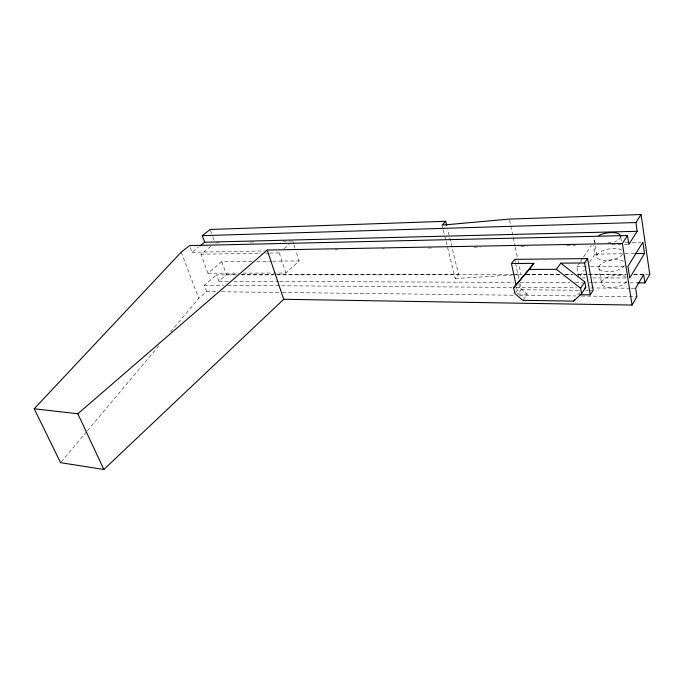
<?xml version="1.0" encoding="UTF-8"?>
<svg xmlns="http://www.w3.org/2000/svg" width="684" height="684" viewBox="0 0 684 684"><rect width="100%" height="100%" fill="white"/><g stroke="black" fill="none" stroke-linecap="round" stroke-linejoin="round"><path stroke-width="0.51" stroke-dasharray="3.42 2.56" d="M580.135 276.174L584.298 269.992M589.651 262.058L594.995 254.115L593.447 245.111M578.758 276.909L576.894 266.683L579.895 262.314M580.494 261.442L582.896 257.953M583.495 257.081L591.301 245.727M523.354 299.583L527.313 294.154L519.472 287.408L518.857 284.527M527.313 294.154L518.002 294.052L521.199 289.76L519.259 280.628M515.454 292.778L519.472 287.408M61.252 461.854L86.688 431.613M87.372 430.792L158.859 345.788M170.547 331.885L198.728 298.378L206.671 291.606L216.281 291.717M446.13 241.58L455.185 278.559L458.605 274.523L447.678 229.491M577.8 294.71L579.972 292.684M243.179 273.13L285.869 273.044L299.13 260.912L295.941 250.968M269.718 253.08L279.243 252.926L280.833 251.524M284.014 248.728L288.776 244.521M236.852 274.874L216.563 274.891L218.871 281.218L226.455 274.754L237.1 274.746M206.671 291.606L204.294 285.228L216.563 274.891M210.877 246.249L200.959 254.2L207.962 273.198L221.77 261.724L252.499 261.399M190.246 247.514L192.007 252.251L198.334 247.24M455.185 278.559L512.53 274.994M513.59 274.934L521.028 274.472L518.156 260.886M216.076 242.906L219.265 242.82M250.156 242.068L254.414 241.965M283.167 241.255L291.683 241.05M607.922 242.829L611.103 242.769M624.86 242.504L628.04 242.444M632.273 242.358L640.737 242.196M192.007 252.251L264.64 250.951M335.134 249.686L337.272 249.651M382.125 248.848L384.263 248.814M428.056 248.027L432.331 247.95M473.986 247.206L480.39 247.086M520.977 246.36L527.39 246.249M566.908 245.539L575.449 245.385M611.761 244.735L623.509 244.53M624.577 244.504L628.852 244.427M200.959 254.2L261.262 253.217M265.495 253.148L268.667 253.097M594.995 254.115L633.991 253.619M256.739 261.356L271.574 261.202M272.634 261.185L299.13 260.912M576.894 266.683L589.651 266.615M590.719 266.606L626.869 266.409M207.962 273.198L238.913 273.138M241.358 274.737L275.438 274.703M276.507 274.703L458.605 274.523M526.347 274.464L560.401 274.446M564.659 274.446L572.115 274.438M577.433 274.438L587.009 274.429M588.078 274.429L626.39 274.412M633.837 274.412L649.8 274.404M241.127 274.874L273.155 274.848M277.422 274.848L514.454 274.677M515.522 274.669L521.926 274.669M526.201 274.66L561.436 274.635M565.702 274.635L573.175 274.626M577.45 274.626L625.492 274.592M634.034 274.583L643.644 274.575M582.118 277.943L585.299 277.943M592.703 277.952L626.578 277.986M218.871 281.218L229.55 281.261M233.817 281.278L278.662 281.449M279.73 281.457L513.564 282.381M519.968 282.406L570.148 282.603M575.492 282.629L582.965 282.654M589.369 282.68L592.575 282.689M593.635 282.697L628.87 282.834M629.938 282.843L637.42 282.868M204.294 285.228L223.514 285.356M227.789 285.39L511.786 287.383M516.052 287.408L576.911 287.836M590.788 287.938L630.289 288.212M631.358 288.221L635.633 288.246M521.199 289.76L579.416 290.247M585.76 290.298L587.881 290.315M588.941 290.324L592.113 290.349M221.625 291.777L281.406 292.487M282.475 292.495L515.223 295.24M519.489 295.291L576.073 295.958M581.417 296.018L636.932 296.676M181.243 252.105L198.728 298.378M210.518 230.431L212.587 236.202M212.938 237.16L214.314 241.007M221.77 261.724L226.455 274.754M279.243 252.926L285.869 273.044M292.752 241.016L293.71 244M294.026 245L295.616 249.968M442.351 226.165L443.112 229.251M443.36 230.277L445.874 240.546M516.471 286.929L518.002 294.052M514.727 259.347L515.368 262.382M515.591 263.4L519.036 279.619M509.554 220.137L515.069 246.257M515.291 247.3L517.933 259.843M594.131 240.135L596.858 256.072M598.782 267.299L601.45 282.808M620.816 237.57L621.457 241.597M620.662 236.561A13.458 5.463 -10.3 0 1 614.583 241.974M595.559 242.717A13.458 5.463 -10.3 0 1 594.747 238.631M626.946 281.312A13.176 5.805 -9.5 0 1 607.666 287.246A13.176 5.805 -9.5 0 1 605.477 278.277A13.176 5.805 -9.5 0 1 625.894 276.969M624.458 265.597A13.278 5.677 -9.8 0 1 605.024 271.591A13.278 5.677 -9.8 0 1 602.861 262.827A13.278 5.677 -9.8 0 1 623.415 261.356M622.654 254.226A13.355 5.592 -10 0 1 603.108 260.262A13.355 5.592 -10 0 1 600.971 251.635A13.355 5.592 -10 0 1 621.619 250.053"/><path stroke-width="1.03" d="M446.686 225.395L445.694 221.3L442.103 225.139L509.332 219.094L641.028 214.528L635.958 222.539L637.172 231.303L628.852 244.427L627.476 235.553L189.536 245.616L181.243 252.105L34.2 408.784L60.568 462.675L103.857 469.472L283.689 299.284L632.084 305.064L636.932 296.676L635.633 288.246L643.644 274.575L644.892 282.902L637.42 282.868M644.892 282.902L649.8 274.404L641.028 214.528M644.533 253.482L629.75 277.995L627.929 266.401L642.857 242.153L644.533 253.482L635.043 253.602M632.084 305.064L622.372 243.478L627.476 235.553M579.887 294.736L590.283 294.847L593.173 290.358L587.573 258.612L514.727 259.347L511.444 263.52L516.035 284.895M581.597 293.641L585.76 287.289L584.803 281.911L560.794 263.152L556.383 269.325L529.296 269.436L513.624 287.759L514.881 293.547L522.79 300.353L573.577 301.105L581.597 293.641L580.605 288.238L556.383 269.325M573.577 301.105L574.637 299.507M580.605 288.238L584.803 281.911M590.283 294.847L584.606 262.972L587.573 258.612M529.296 269.436L533.871 263.357L511.444 263.52M513.624 287.759L533.871 263.357M584.316 288.639L585.76 287.289M34.2 408.784L77.848 413.769L267.205 250.053L622.372 243.478M199.916 245.992L204.661 242.23L637.172 231.303M204.661 242.23L202.267 235.655L210.176 229.473L445.694 221.3M202.267 235.655L635.958 222.539M560.794 263.152L584.606 262.972M77.848 413.769L103.857 469.472M267.205 250.053L283.689 299.284M598.423 235.689A13.458 5.463 -10.3 0 1 612.924 232.543A13.458 5.463 -10.3 0 1 620.662 236.561"/></g></svg>
